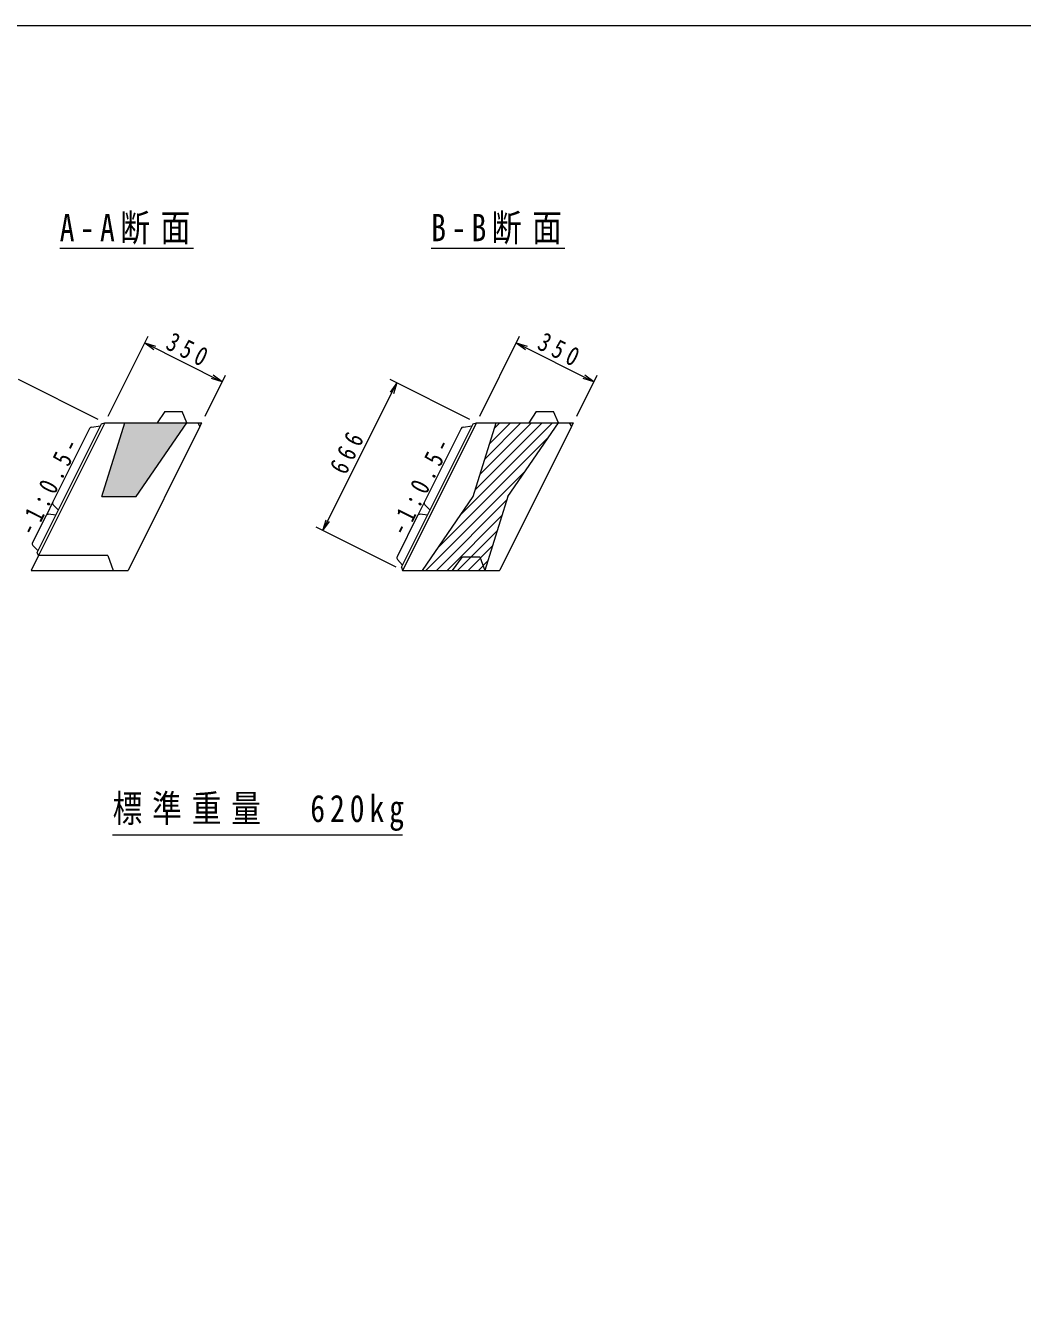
# Model space of a CAD drawing. Units: millimetres on the paper, scale 1:30. Extents: x 20 to 821, y 20 to 574.
# Drawn here: x 282.1 to 416.3, y 401.4 to 574 of the extents above; entities that cross this region are included whole.
import ezdxf

# ---------------------------------------------------------------- set-up
doc = ezdxf.new("R2010")
doc.units = ezdxf.units.MM
for name, color, linetype, lineweight in [('D-DCR-HCH', 30, 'Continuous', 13), ('D-STR-STR2', 4, 'Continuous', 13), ('D-TTL', 2, 'Continuous', 13), ('D-TTL-TXT', 7, 'Continuous', 13), ('V-nasSTD', 7, 'Continuous', 13)]:
    doc.layers.add(name, color=color, linetype=linetype, lineweight=lineweight)
doc.styles.add('ＭＳ ゴシック-5.0-0.0', font='')
doc.styles.get('ＭＳ ゴシック-5.0-0.0').set_extended_font_data('ＭＳ ゴシック-5.0-0.0')

msp = doc.modelspace()

# ---------------------------------------------------------------- hatches: boundary and pattern name
at = {"layer": 'D-DCR-HCH'}
msp.add_hatch(color=256, dxfattribs=at).paths.add_polyline_path([(292.349, 510.651), (296.999, 510.651), (303.827, 520.579), (295.45, 520.579)])

# ---------------------------------------------------------------- linework, layer by layer
for p, q in [((353.022, 520.579), (340.708, 508.265)), ((351.608, 520.579), (342.653, 511.624)), ((350.194, 520.579), (343.295, 513.68)), ((348.78, 520.579), (343.937, 515.737)), ((347.366, 520.579), (344.58, 517.793)), ((345.951, 520.579), (345.222, 519.85)), ((352.484, 518.626), (337.594, 503.737)), ((349.37, 514.098), (335.995, 500.723)), ((346.847, 510.161), (337.409, 500.723)), ((346.208, 508.108), (338.823, 500.723)), ((345.569, 506.055), (340.237, 500.723)), ((344.93, 504.002), (341.651, 500.723)), ((344.291, 501.949), (343.066, 500.723))]:
    msp.add_line(p, q, dxfattribs=at)
at = {"layer": 'D-STR-STR2'}
for p, q in [((300.827, 522.079), (299.827, 520.579)), ((300.827, 522.079), (303.16, 522.079)), ((303.827, 520.579), (303.16, 522.079)), ((350.827, 522.079), (349.827, 520.579)), ((350.827, 522.079), (353.16, 522.079)), ((353.827, 520.579), (353.16, 522.079)), ((283.688, 503.135), (292.336, 520.43)), ((292.783, 520.579), (283.855, 502.723)), ((290.727, 519.82), (285.784, 509.935)), ((290.98, 520.002), (292.203, 520.166)), ((292.336, 520.43), (292.783, 520.579)), ((292.349, 510.651), (295.45, 520.579)), ((292.783, 520.579), (305.278, 520.579)), ((305.581, 520.087), (295.899, 500.723)), ((296.999, 510.651), (303.827, 520.579)), ((305.278, 520.579), (305.581, 520.087)), ((305.278, 520.579), (305.827, 520.579)), ((305.581, 520.087), (305.827, 520.579)), ((332.706, 501.17), (342.336, 520.43)), ((342.783, 520.579), (332.855, 500.723)), ((340.727, 519.82), (335.784, 509.935)), ((340.98, 520.002), (342.203, 520.166)), ((342.336, 520.43), (342.783, 520.579)), ((342.349, 510.651), (345.45, 520.579)), ((342.783, 520.579), (355.278, 520.579)), ((355.581, 520.087), (345.921, 500.768)), ((346.999, 510.651), (353.827, 520.579)), ((355.278, 520.579), (355.581, 520.087)), ((355.278, 520.579), (355.827, 520.579)), ((355.581, 520.087), (355.827, 520.579)), ((285.775, 509.925), (284.902, 508.15)), ((286.54, 508.838), (285.843, 509.553)), ((292.349, 510.651), (296.999, 510.651)), ((335.775, 509.925), (334.902, 508.15)), ((335.522, 500.723), (342.349, 510.651)), ((336.54, 508.838), (335.843, 509.553)), ((346.999, 510.651), (343.899, 500.723)), ((284.858, 508.083), (283.044, 504.456)), ((286.201, 508.16), (285.191, 508.266)), ((334.858, 508.083), (332.097, 502.561)), ((336.201, 508.16), (335.191, 508.266)), ((283.787, 503.333), (283.097, 504.081)), ((283.855, 502.723), (282.855, 500.723)), ((283.855, 502.723), (283.688, 503.135)), ((293.171, 502.723), (283.855, 502.723)), ((293.171, 502.723), (293.899, 500.723)), ((332.84, 501.438), (332.15, 502.186)), ((339.565, 500.723), (340.899, 502.556)), ((340.899, 502.556), (343.232, 502.556)), ((343.232, 502.556), (343.899, 500.723)), ((282.855, 500.723), (293.899, 500.723)), ((293.899, 500.723), (295.899, 500.723)), ((332.706, 501.17), (332.855, 500.723)), ((332.855, 500.723), (345.899, 500.723)), ((345.921, 500.768), (345.899, 500.723))]:
    msp.add_line(p, q, dxfattribs=at)
for centre, start, end in [((291.025, 519.671), 97.62767, 153.43495), ((341.025, 519.671), 97.62767, 153.43495), ((286.082, 509.786), 153.43495, 224.24076), ((336.082, 509.786), 153.43495, 224.24076), ((285.156, 507.934), 84.00777, 153.43495), ((335.156, 507.934), 84.00777, 153.43495), ((283.343, 504.307), 153.43495, 222.6636), ((332.395, 502.412), 153.43495, 222.6636)]:
    msp.add_arc(centre, 0.333, start, end, dxfattribs=at)
at = {"layer": 'D-TTL'}
msp.add_lwpolyline([(20, 20), (20, 574), (821, 574), (821, 20)], close=True, dxfattribs=at)
at = {"layer": 'D-TTL-TXT'}
for p, q in [((286.697, 544.058), (304.697, 544.058)), ((336.697, 544.058), (354.697, 544.058)), ((293.82, 465.16), (332.82, 465.16))]:
    msp.add_line(p, q, dxfattribs=at)
at = {"layer": 'V-nasSTD'}
for p, q in [((293.23, 521.474), (298.597, 532.207)), ((343.23, 521.474), (348.597, 532.207)), ((298.15, 531.312), (308.585, 526.095)), ((298.15, 531.312), (299.603, 530.865)), ((298.15, 531.312), (299.379, 530.418)), ((348.15, 531.312), (358.585, 526.095)), ((348.15, 531.312), (349.603, 530.865)), ((348.15, 531.312), (349.379, 530.418)), ((291.889, 521.027), (281.155, 526.393)), ((306.274, 521.474), (309.032, 526.989)), ((308.585, 526.095), (307.131, 526.542)), ((308.585, 526.095), (307.355, 526.989)), ((341.889, 521.027), (331.155, 526.393)), ((356.274, 521.474), (359.032, 526.989)), ((358.585, 526.095), (357.131, 526.542)), ((358.585, 526.095), (357.355, 526.989)), ((322.122, 506.09), (332.05, 525.946)), ((332.05, 525.946), (331.155, 524.716)), ((332.05, 525.946), (331.603, 524.492)), ((322.122, 506.09), (322.569, 507.543)), ((322.122, 506.09), (323.016, 507.319)), ((331.96, 501.17), (321.227, 506.537))]:
    msp.add_line(p, q, dxfattribs=at)

# ---------------------------------------------------------------- texts
at = {"layer": 'D-TTL-TXT', "char_height": 3.666, "attachment_point": 7, "style": 'ＭＳ ゴシック-5.0-0.0'}
for s, insert in [('\\T1.36;\\W0.8;A-A断面', (286.697, 544.558)), ('\\T1.36;\\W0.8;B-B断面', (336.697, 544.558)), ('\\T1.33;\\W0.8;標準重量\u3000620kg', (293.82, 465.66))]:
    msp.add_mtext(s, dxfattribs=dict(at, insert=insert))
at = {"layer": 'V-nasSTD', "char_height": 2.566, "style": 'ＭＳ ゴシック-5.0-0.0'}
for s, insert, attachment_point, rotation in [('\\T1.5;\\W0.8;350', (303.591, 529.151), 8, 333.435), ('\\T1.5;\\W0.8;350', (353.591, 529.151), 8, 333.435), ('\\T1.5;\\W0.8;-1:0.5-', (283.233, 505.166), 7, 63.435), ('\\T1.5;\\W0.8;666', (326.639, 516.241), 8, 63.435), ('\\T1.5;\\W0.8;-1:0.5-', (333.233, 505.166), 7, 63.435)]:
    msp.add_mtext(s, dxfattribs=dict(at, insert=insert, attachment_point=attachment_point, rotation=rotation))

doc.saveas('drawing.dxf')
